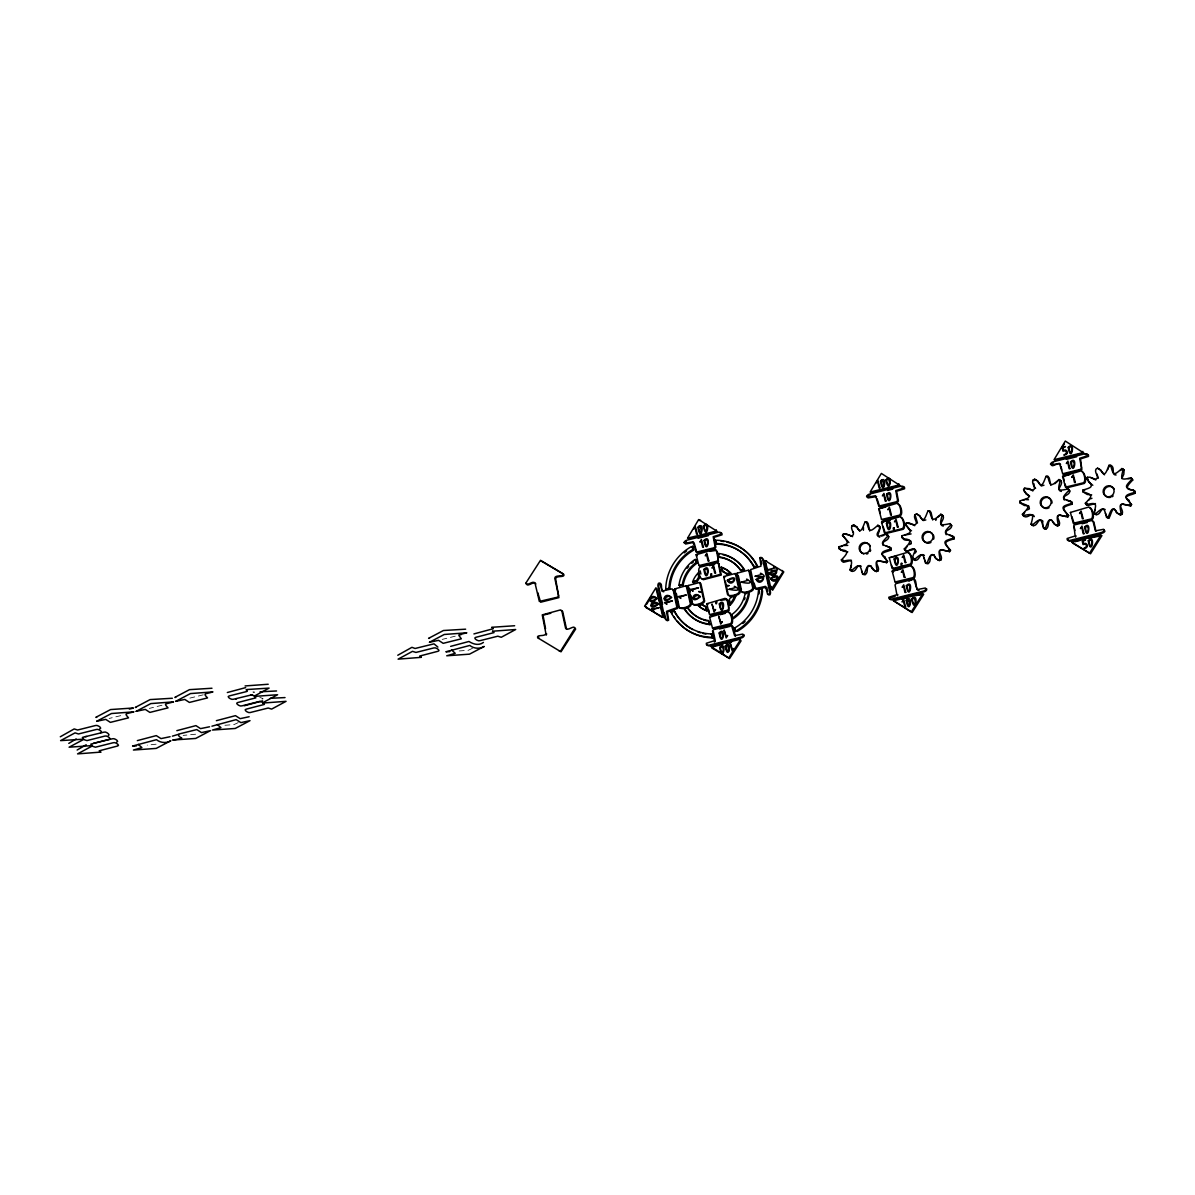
<?xml version="1.0" encoding="UTF-8"?>
<svg xmlns="http://www.w3.org/2000/svg" width="1195" height="1195" viewBox="0 0 1195 1195"><rect width="100%" height="100%" fill="white"/><g stroke="black" fill="none" stroke-linecap="round" stroke-linejoin="round"><path stroke-width="0.75" stroke-dasharray="5 3.75" d="M253.564 692.562L254.64 692.189M262.078 699.09L263.124 698.806M238.223 722.602L234.056 724.588L224.481 725.305M472.503 648.287L468.32 650.274L458.76 650.991M156.097 744.201L147.239 745.127M195.607 734.223L183.164 735.403M254.042 691.83L252.892 692.024M262.616 698.403L259.823 697.447M120.71 715.656L109.133 718.449M161.967 705.244L149.33 708.411M203.225 694.833L188.272 698.507M455.265 636.173L442.18 639.4"/><path stroke-width="1.5" d="M924.228 557.692L924.288 558.887M665.749 588.747L665.809 586.954A49.114 47.427 -52 0 1 690.919 546.862L693.309 546.698L693.309 550.342A45.813 44.23 -52 0 0 669.887 587.746L666.586 589.404L665.749 588.747L669.857 588.582M669.006 587.925L669.036 587.074A45.813 44.23 -52 0 1 692.458 549.685L694.011 549.969M758.526 589.508L758.496 590.36A45.813 44.23 -52 0 1 735.074 627.748L735.074 631.393L737.464 631.229A49.114 47.427 -52 0 0 762.574 591.137L761.798 588.687L758.526 589.508L759.348 591.017A45.813 44.23 -52 0 1 759.064 593.855M761.798 588.687L761.723 590.479A49.114 47.427 -52 0 1 736.613 630.572L735.074 631.393M840.638 549.805L838.845 548.43L838.92 546.787C849.062 543.83 849.615 543.471 842.52 535.36L843.401 533.956L846.239 533.911L852.603 536.63M839.697 549.088L838.92 546.787M879.161 560.604C872.947 561.844 880.566 567.117 877.981 570.956L875.696 571.09L877.13 570.299C874.83 558.274 876.264 560.38 886.705 562.681L887.586 561.277C880.192 553.016 879.191 552.239 890.335 549.192L890.409 547.549C879.998 544.218 880.536 543.65 887.93 536.032L887.183 534.613L884.36 534.479L878.639 536.361M884.897 556.885C877.175 552.598 888.019 551.866 891.186 549.849L890.409 547.549M901.852 535.778L902.628 538.079L901.852 535.778C911.994 532.821 912.562 532.447 905.451 524.351L906.333 522.947L909.171 522.902L914.728 525.68M950.518 550.268L949.681 549.61C942.571 541.514 943.139 541.141 953.266 538.183L953.356 536.54L954.118 538.84C943.99 541.798 943.423 542.171 950.518 550.268L949.637 551.672C939.195 549.371 937.761 547.265 940.077 559.29L938.628 560.082L940.913 559.947C943.497 556.108 935.894 550.82 942.108 549.595M1034.317 516.613C1031.987 511.296 1027.984 518.959 1023.966 516.345L1022.382 514.253C1029.776 506.635 1030.299 506.068 1019.888 502.736L1019.977 501.093C1023.129 499.092 1033.989 498.36 1026.251 494.058M1020.739 503.394L1019.977 501.093M1055.678 524.874L1058.187 524.605C1055.887 512.58 1057.306 514.687 1067.762 516.987L1068.644 515.583L1067.792 514.926C1060.682 506.829 1061.25 506.456 1071.392 503.498L1071.467 501.87C1060.936 498.569 1061.683 497.882 1068.972 490.353L1068.24 488.919C1057.575 491.235 1057.47 490.816 1060.323 480.39L1058.964 479.553C1050.898 486.619 1050.39 486.933 1047.746 476.312L1046.133 476.297C1044.012 480.495 1042.07 490.055 1038.067 481.436M1068.644 515.583C1061.533 507.487 1062.101 507.128 1072.229 504.156L1071.467 501.87M1095.442 503.573L1088.092 505.455L1085.314 503.244C1092.708 495.626 1093.246 495.059 1082.834 491.728L1082.909 490.084C1093.052 487.127 1093.604 486.768 1086.509 478.657L1087.39 477.253L1090.228 477.208L1095.77 479.987M1118.625 513.865L1121.119 513.596C1118.819 501.571 1120.253 503.678 1130.694 505.978L1131.575 504.574C1124.181 496.313 1123.18 495.537 1134.324 492.489L1134.399 490.846C1123.868 487.56 1124.614 486.873 1131.919 479.329L1131.172 477.91C1120.507 480.226 1120.402 479.807 1123.255 469.381L1121.896 468.545C1113.83 475.61 1113.322 475.924 1110.678 465.303L1109.065 465.273C1106.943 469.486 1105.002 479.046 1101.013 470.427M1128.887 500.182C1121.164 495.895 1132.009 495.163 1135.175 493.147L1134.399 490.846M574.914 627.987L575.646 629.048L560.993 651.828L537.66 637.771C536.137 633.992 545.876 637.204 545.831 633.201L542.246 614.872L560.395 609.928L561.784 610.66L565.593 628.212C567.296 631.841 574.481 624.328 574.795 628.391L560.903 650.618L559.23 651.036M740.422 639.863L728.741 657.937L711.01 646.614L739.974 639.295L741.034 640.938L729.577 658.594L711.802 647.944L712.31 646.943L722.796 644.299M743.499 634.889L742.782 634.067L734.596 635.635L731.474 625.284L713.46 629.66L712.504 630.99L714.341 640.744L706.35 643.268L706.424 644.628A4.227 4.078 -52 0 0 709.546 645.091L740.676 637.234A4.227 4.078 -52 0 0 743.29 635.337L744.141 634.918L744.126 635.994A4.227 4.078 -52 0 1 741.527 637.906L710.383 645.763A4.227 4.078 -52 0 1 707.276 645.3L706.828 644.329M926.05 588.821L925.348 588L917.148 589.568L913.876 579.172L896.011 583.578L895.055 584.908L896.892 594.677L888.781 597.261L888.975 598.561A4.227 4.078 -52 0 0 892.097 599.024L923.242 591.166A4.227 4.078 -52 0 0 925.841 589.255L926.693 588.836L926.693 589.912A4.227 4.078 -52 0 1 924.079 591.824L892.949 599.681A4.227 4.078 -52 0 1 889.827 599.218L889.752 597.858L895.145 596.484M1104.299 529.982L1104.075 530.565A4.227 4.078 -52 0 1 1101.476 532.462L1070.332 540.334A4.227 4.078 -52 0 1 1067.21 539.856L1067.15 538.497L1075.141 535.972L1073.812 525.098L1091.632 520.497L1093.037 521.229L1095.382 530.864L1103.582 529.295L1104.927 531.222A4.227 4.078 -52 0 1 1102.328 533.134L1071.183 540.991A4.227 4.078 -52 0 1 1068.061 540.528L1067.762 539.318M859.788 531.192L855.993 526.278L853.559 524.889L852.125 525.68C849.54 529.534 857.159 534.807 850.945 536.032M922.884 520.422L918.94 515.269L916.505 513.88L915.056 514.672C912.472 518.525 920.09 523.798 913.876 525.023M1040.994 485.738L1037.051 480.584L1034.616 479.195L1033.167 479.987C1030.583 483.841 1038.201 489.113 1031.987 490.338M1054.304 524.007L1057.59 526.069L1059.039 525.262C1061.623 521.423 1054.005 516.15 1060.219 514.926M1117.25 512.999L1120.522 515.06L1121.971 514.253C1124.555 510.414 1116.937 505.127 1123.151 503.902M678.954 585.416L679.163 583.862A35.88 34.64 -52 0 1 694.459 559.813L696.162 559.917L696.894 563.278L695.445 564.354A32.579 31.458 -52 0 0 683.196 584.967L678.954 585.416L683.167 585.221M679.791 586.073L680.015 584.519M682.315 584.564L682.36 584.31A32.579 31.458 -52 0 1 694.594 563.696L696.043 562.621L695.311 559.245M745.217 592.869L745.187 593.123A32.579 31.458 -52 0 1 732.938 613.737L731.489 614.813L732.221 618.173L733.939 618.278A35.88 34.64 -52 0 0 749.22 594.229L748.593 592.018L745.217 592.869L746.038 593.781M748.593 592.018L748.369 593.571A35.88 34.64 -52 0 1 733.088 617.621L732.221 618.173M848.898 542.56L842.52 535.36M850.885 567.7L851.438 565.34M1094.874 510.997L1095.113 509.653M863.417 527.309L863.417 530.266M1042.697 521.259L1042.638 525.232M870.752 491.742L871.499 492.803L899.925 485.409L881.357 473.429L870.124 492.056L898.625 485.08L898.864 483.766M894.413 601.19L912.143 612.527L923.69 594.333L915.848 595.573M1054.617 459.507L1055.439 460.433L1083.865 453.054L1065.298 441.06L1054.05 459.702L1082.565 452.711L1082.804 451.411M692.607 581.965L692.682 581.726A22.914 22.122 -52 0 1 697.94 573.227L699.12 573.585L699.478 578.007A19.613 18.941 -52 0 0 697.536 581.143L693.458 582.622L692.607 581.965L696.685 580.471A19.613 18.941 -52 0 1 698.627 577.334L698.268 572.913M693.458 582.622L693.533 582.398A22.914 22.122 -52 0 1 694.056 581.054M734.925 595.468L734.85 595.707A22.914 22.122 -52 0 1 729.592 604.192L730.444 604.864A22.914 22.122 -52 0 0 735.702 596.365L734.925 595.468L730.847 596.962A19.613 18.941 -52 0 1 728.905 600.099L729.264 604.521M133.362 707.993L110.597 709.561L95.809 717.344L96.661 717.344M245.08 685.945L268.203 684.257M249.157 716.731L240.135 718.658L235.46 715.656L216.37 720.675M483.437 642.417C478.553 646.077 472.966 643.986 468.963 641.476L450.649 646.361M882.507 522.484L882.418 523.261M935.775 520.378L936.492 518.72M1107.72 469.605L1108.303 468.35M731.698 597.619L731.086 596.439M176.845 730.653L195.935 725.619L200.521 728.621L209.543 726.784M235.818 699.135L236.744 698.627M473.922 633.918L492.908 628.809M911.083 533.926L905.183 534.972M526.681 583.757C526.861 587.85 534.225 580.292 535.883 583.937M688.201 537.81L688.947 538.87L717.373 531.491L698.657 519.556L687.558 538.138L716.074 531.148L716.313 529.848M851.467 560.276L844.103 562.158L841.325 559.947C845.657 555.391 851.049 550.193 841.175 549.969M842.923 562.038L842.744 559.514M887.183 534.613L888.781 536.704C888.781 541.44 880.566 540.767 883.15 545.458M914.399 549.267L907.05 551.149L904.271 548.938C908.603 544.382 913.981 539.184 904.122 538.96M943.243 526.114C937.164 524.515 945.29 519.735 943.049 515.747L942.213 515.075C939.345 525.501 939.464 525.905 950.115 523.604L950.861 525.023C942.272 533.433 944.289 532.925 954.207 537.212M950.115 523.604L951.713 525.695C951.668 530.505 943.184 529.818 946.186 534.718M1068.24 488.919L1069.824 491.011C1069.779 495.82 1061.294 495.133 1064.297 500.033M1086.912 505.336L1086.718 502.811M1131.172 477.91L1132.755 480.002C1128.424 484.558 1123.046 489.741 1132.905 489.965M543.083 615.544L545.547 628.645M645.599 605.91L645.972 607.583L663.539 617.546L656.742 588.493M675.758 589.135L675.593 590.061M724.753 576.767L724.588 577.693M715.193 641.401L714.356 642.103M646.57 604.356L649.497 599.696M685.093 542.769L685.601 544.024L693.668 542.366M879.639 561.082L885.853 562.023L886.735 560.619L884.748 556.989M942.571 550.073L947.605 551.104L949.681 549.61M1029.642 496.119L1024.787 492.22L1023.577 489.666L1024.444 488.262L1029.612 488.695L1032.839 490.996M1062.46 446.945L1064.401 443.838M1092.813 485.289L1088.57 481.869L1087.39 477.253M1060.682 515.389L1065.716 516.419L1067.792 514.926M1123.614 504.38L1129.843 505.321L1130.724 503.917L1128.737 500.287M905.676 548.505L907.453 546.025M1024.698 512.416L1023.234 514.911L1022.382 514.253M893.277 571.225L893.024 572.285M869.751 531.028L868.182 523.664L866.689 522.006L865.075 521.976C862.954 526.188 861.012 535.748 857.024 527.129M842.072 561.366C852.737 559.066 852.842 559.469 849.989 569.895L851.348 570.732C859.414 563.667 859.922 563.353 862.566 573.973L864.179 574.003C867.406 566.788 867.675 561.023 874.113 570.359M862.566 573.973L865.031 574.661C869.303 572.584 865.075 565.519 870.438 565.773M932.697 520.019L931.114 512.655L929.635 510.997L928.007 510.967C925.886 515.179 923.959 524.739 919.956 516.106M915.191 550.387L912.965 556.019L912.92 558.887L914.28 559.723C922.346 552.658 922.854 552.344 925.498 562.964L927.126 562.994C929.307 557.542 931.488 549.715 936.014 558.513M925.498 562.964L927.962 563.652C932.264 561.501 927.932 553.748 933.937 554.868M1042.682 520.96C1038.052 516.972 1038.022 525.934 1033.242 525.695L1032.405 525.038C1040.472 517.973 1040.965 517.659 1043.608 528.28L1045.237 528.309C1048.463 521.095 1048.732 515.329 1055.155 524.665M1043.608 528.28L1046.073 528.967C1050.211 526.89 1046.267 518.466 1052.212 520.422M1109.169 466.916L1109.916 465.945L1109.065 465.273M1105.181 509.563C1100.685 506.68 1100.894 514.985 1096.188 514.687L1095.337 514.029C1103.403 506.964 1103.896 506.65 1106.555 517.271L1108.168 517.301C1110.349 511.863 1112.545 504.021 1117.071 512.819M1106.555 517.271L1109.02 517.958C1111.201 514.926 1112.59 504.006 1116.354 512.072M659.506 583.698C663.27 582.025 659.745 591.943 663.748 591.794M1098.399 478.209L1096.846 473.847M730.115 605.178L729.757 600.756M1054.871 483.661L1057.246 481.54M914.907 553.225L916.087 551.866M697.327 554.719L696.954 555.884M897.46 595.722L897.833 594.557M217.251 724.499L220.955 727.635L212.456 730.04L235.221 728.472L250.024 720.645L240.897 722.616L236.162 719.629L211.918 726.187M1088.496 500.332L1089.272 499.6M170.093 736.717L161.011 738.6L156.276 735.612L137.335 740.616M765.771 561.097L766.667 560.963M546.19 635.142L546.683 633.858M699.09 520.467L700.569 520.303M708.052 603.639L707.559 604.924M1075.575 537.138L1076.068 535.853M138.276 744.395L141.921 747.592L133.422 750.042L156.186 748.414L170.885 740.706C166.508 743.544 160.279 742.857 156.5 739.69L132.57 746.038L136.469 745.874M451.665 650.08L455.235 653.321L446.736 655.786L469.501 654.158L484.184 646.45C479.867 649.243 473.564 648.616 469.814 645.434L445.869 651.783L449.783 651.619M938.03 517.032L939.136 516.225M911.143 543.8L909.216 544.591M1084.761 490.069L1082.909 490.084M1063.938 476.178L1069.585 474.654M538.736 637.114L538.497 638.429M276.538 690.964L260.032 691.815M285.022 697.581L270.309 698.298M514.642 625.747L491.668 627.3L493.177 628.54M1120.178 470.531L1122.747 469.202L1124.107 470.053L1123.808 474.251L1121.836 478.553M856.845 526.935L852.125 525.68M1104.509 474.833L1099.983 469.575L1097.548 468.186L1096.114 468.978C1093.53 472.832 1101.133 478.105 1094.934 479.329M691.771 547.519L693.309 546.698M840.787 546.772L842.251 545.981M76.166 738.973L68.787 743.395M86.189 744.769L77.137 750.027M881.731 536.032L883.867 535.3M437.878 647.078L434.009 643.836L415.098 648.482L411.931 647.332L397.771 655.248M880.147 508.458L885.659 507.024M890.738 557.482L896.265 556.048M653.202 603.639C645.016 609.883 667.019 601.832 653.202 603.639L654.143 603.341M877.847 535.255L880.162 527.951L877.907 525.247C869.841 532.313 869.348 532.626 866.689 522.006M877.653 526.412L878.758 525.905L877.907 525.247M774.33 573.794C782.531 567.55 760.528 575.602 774.33 573.794L773.389 574.078M943.049 515.747L940.838 514.238C932.787 521.304 932.279 521.617 929.635 510.997M940.584 515.389L941.69 514.896L940.838 514.238M849.989 569.895L852.199 571.389C856.92 571.688 856.695 563.383 861.192 566.266M1058.695 480.719L1061.175 481.062C1063.401 485.05 1055.275 489.83 1061.354 491.429M912.92 558.887L915.131 560.38C919.926 560.634 919.702 552.06 924.407 555.391M1023.308 500.287L1024.563 499.794M1027.327 509.921L1029.388 508.846L1028.865 506.157M1090.273 498.898L1091.946 498.285M211.978 688.245L189.482 689.649L174.843 697.402L175.695 697.402M541.186 561.023L563.831 574.377C565.31 578.141 555.6 574.944 555.645 578.948L558.916 597.619L540.618 602.235L537.765 592.63M108.372 735.403C110.806 735.224 105.937 731.071 103.98 732.147L83.202 737.181C80.424 737.405 85.711 739.257 82.694 739.227L60.601 740.616L75.046 732.879L78.497 733.969L96.347 729.473C98.199 728.502 103.696 732.236 100.589 732.789M460.628 634.814L461.419 634.366M172.334 698.253L150.122 699.583L135.319 707.41L136.17 707.38M465.632 629.182L443.42 630.512L428.602 638.339L429.468 638.309M99.738 728.831C102.875 728.293 97.273 724.543 95.495 725.529L77.63 730.011L74.18 728.935L60.303 736.777M116.692 742.065C119.829 741.542 114.242 737.823 112.45 738.764L93.628 743.245M843.521 545.488L847.763 545.383M698.089 538.243L708.471 535.614M887.556 490.413L892.755 489.113M1066.298 459.358L1076.68 456.744M710.054 551.328L716.432 550.357L718.509 561.456L700.449 566.266L699.015 565.384M129.314 709.113L132.824 708.217M709.486 565.653L714.7 564.339M883.344 521.782L890.305 520.019M1041.562 485.842L1043.952 485.245M245.662 687.618L227.334 692.517M543.844 614.977L550.805 613.229M923.451 520.527L925.841 519.93M726.127 573.51L730.817 573.197L726.978 574.168L725.574 573.047A19.613 18.941 -52 0 0 722.527 571.195L721.421 567.192A22.914 22.122 -52 0 1 729.667 572.226L729.966 572.539M740.258 569.94L744.47 569.746L741.109 570.598L739.242 568.521A32.579 31.458 -52 0 0 719.211 556.87L718.24 553.464L719.763 553.629A35.88 34.64 -52 0 1 743.096 568.237L743.634 569.089M753.567 566.579L757.69 566.415L754.418 567.237L753.223 565.877A45.813 44.23 -52 0 0 716.925 543.516L716.089 543.516L715.372 540.26L717.149 540.26A49.114 47.427 -52 0 1 756.062 564.234L756.838 565.758M252.399 694.683L233.369 699.269C231.561 700.195 226.019 696.506 229.126 695.968L246.514 691.576C249.143 691.352 244.228 689.515 247.021 689.53L269.114 688.096L254.804 695.834L250.756 694.892M262.616 700.853L244.303 705.752M177.891 734.507L172.394 736.15M673.965 610.854L674.324 611.541A45.813 44.23 -52 0 0 710.622 633.903L712.31 634.575L713.012 637.846L710.398 637.174A49.114 47.427 -52 0 1 671.47 613.199L670.709 611.676L673.965 610.854L675.16 612.213A45.813 44.23 -52 0 0 692.727 629.571M687.274 607.493L688.29 608.912A32.579 31.458 -52 0 0 708.321 620.563L710.159 624.626L707.769 623.805A35.88 34.64 -52 0 1 684.436 609.196L683.913 608.345L687.274 607.493L689.142 609.584A32.579 31.458 -52 0 0 701.525 619.13M697.566 604.894L701.405 603.923L702.809 605.043A19.613 18.941 -52 0 0 705.857 606.896L706.962 610.899A22.914 22.122 -52 0 1 698.716 605.865L697.865 605.208A22.914 22.122 -52 0 0 706.125 610.227L707.201 610.959M670.709 611.676L674.816 611.511M683.913 608.345L688.126 608.15M698.418 605.551L702.257 604.595M733.222 596.768L735.776 596.126M720.66 600.368L727.023 599.382L729.114 610.481L711.055 615.291L709.606 614.409M720.092 614.678L725.305 613.364M893.95 570.807L900.91 569.044M1082.043 523.798L1087.271 522.484M719.524 629.003L729.951 626.374M909.022 581.173C919.493 573.54 913.488 589.434 919.03 590.449M1074.858 541.723L1080.101 540.409M1088.839 538.198L1101.924 535.629L1090.527 553.778L1072.557 543.038M726.306 643.418L731.549 642.088M901.866 599.098L907.11 597.784M86.593 736.523L85.189 736.658M900.731 517.39C903.898 517.36 906.034 527.787 903.3 529.251L885.435 533.657L883.105 526.427M748.443 570.418L749.877 571.3L753.642 588.702C753.343 592.048 743.29 594.453 741.781 591.689M1089.571 507.726C1092.738 507.696 1094.889 518.092 1092.14 519.586L1074.275 523.993L1071.945 516.748M735 573.809L736.449 574.69L740.213 592.093C740.078 595.259 729.757 597.844 728.352 595.08L725.35 581.173M672.561 589.568L674.01 590.449L677.774 608.33L667.363 611.989L668.632 620.205L667.363 620.758A4.227 4.078 -52 0 1 665.555 618.188L664.435 612.99M561.232 610.6L562.681 611.481L566.549 629.167M908.424 552.971C911.606 552.941 913.697 563.428 910.993 564.832L893.292 569.253L891.485 565.175M1092.484 521.154L1093.873 521.901L1095.934 531.163M911.337 566.415C914.698 566.624 916.46 576.244 914.055 578.231L896.519 582.667L895.07 581.771M728.786 612.482C731.967 612.452 734.029 622.983 731.34 624.343L713.953 628.734L712.564 628.002M1028.223 505.664L1024.294 505.47L1019.888 502.736M1025.594 499.525L1028.507 499.719M1127.841 478.597L1132.024 478.568M897.983 503.917C901.045 504.544 903.256 514.044 900.388 515.807L883 520.198L881.566 519.302M718.344 563.428L720.451 574.347L702.511 579.052C699.493 579.127 697.118 568.641 699.941 567.192L717.329 562.8L718.733 563.532M699.598 582.757L700.882 583.668L704.647 601.07C704.363 604.312 694.385 606.866 692.786 604.058M686.154 586.147L687.439 587.059L691.203 604.461C691.009 607.762 681.255 609.913 679.402 607.598M716.089 543.516L717.762 544.188A45.813 44.23 -52 0 1 754.075 566.549L754.418 567.237M711.473 634.575L712.31 634.575M713.012 637.846L711.234 637.831A49.114 47.427 -52 0 1 677.341 621.266M1050.808 485.349L1049.24 477.97L1046.133 476.297M930.472 511.654L928.007 510.967M867.54 522.663L865.075 521.976M1066.582 500.003L1069.973 500.989M1082.072 471.547C1084.851 472.578 1087.166 481.675 1084.328 483.437L1066.627 487.874L1064.82 483.781M731.997 625.896L733.088 626.673L735.433 636.293M1067.897 489.457L1069.077 489.577M1086.061 504.663C1096.726 502.363 1096.831 502.766 1093.978 513.193L1094.814 513.85L1094.769 512.64M1023.129 515.672C1033.78 513.372 1033.899 513.775 1031.031 524.202L1031.882 524.859L1031.838 523.664M886.839 535.151L888.034 535.27M905.003 550.357C909.38 552.852 913.324 544.965 916.042 551.044M710.159 624.626L708.62 624.462A35.88 34.64 -52 0 1 685.288 609.853L684.765 609.002M1091.065 477.866L1094.456 478.851M848.405 534.777L843.401 533.956M885.988 545.727L891.261 548.221M1116.07 475.012C1110.573 474.953 1115.786 467.2 1110.678 465.303M721.183 567.132L722.273 567.864A22.914 22.122 -52 0 1 730.518 572.883L730.817 573.197M949.652 534.837L953.251 536.495M718.807 563.472L721.302 575.019L703.362 579.709L701.913 578.828M911.531 530.789L908.992 529.415L905.451 524.351M849.406 535.061L850.467 535.554M722.019 570.971L723.378 571.852A19.613 18.941 -52 0 1 726.426 573.719L726.978 574.168M706.364 607.12L705.02 606.238A19.613 18.941 -52 0 1 701.973 604.386L701.405 603.923M937.567 559.559L939.479 560.739M874.635 570.568L876.547 571.763M1031.524 489.875L1024.444 488.262M913.413 524.545L906.333 522.947M902.718 538.123C904.66 542.53 911.8 537.705 911.262 543.232M1093.978 513.193L1096.188 514.687M1031.031 524.202L1033.242 525.695M1100.834 470.233L1097.548 468.186M1037.902 481.241L1034.616 479.195M919.777 515.926L916.505 513.88M936.193 558.692L938.419 560.216M873.261 569.701L875.487 571.225M782.426 570.508L782.785 572.181L771.104 589.523L764.845 560.545L783.8 571.912L772.627 590.211L770.894 586.252M1133.457 490.144L1135.25 491.518M1082.834 491.728L1087.226 494.461L1091.692 494.864M1070.526 501.153L1072.318 502.527M901.777 537.421L903.569 538.781M838.845 548.43L843.252 551.164L847.808 551.851M879.729 537.197C873.052 534.479 881.492 530.64 879.266 526.084L880.118 526.756M1123.255 469.381L1124.107 470.053M1121.896 468.545L1122.747 469.202M1131.919 479.329L1132.755 480.002M1134.324 492.489L1135.175 493.147M1130.724 503.917L1131.575 504.574M1129.843 505.321L1130.694 505.978M1086.509 478.657L1087.36 479.329M1121.119 513.596L1121.971 514.253M1119.685 514.388L1120.522 515.06M1108.168 517.301L1109.02 517.958M1058.964 479.553L1059.801 480.226M1060.323 480.39L1061.175 481.062M1068.972 490.353L1069.824 491.011M1085.314 503.244L1086.165 503.902M1047.746 476.312L1048.598 476.969M1071.392 503.498L1072.229 504.156M1033.167 479.987L1034.019 480.659M1066.911 516.33L1067.762 516.987M1023.577 489.666L1026.4 493.968M1058.187 524.605L1059.039 525.262M1056.738 525.397L1057.59 526.069M1045.237 528.309L1046.073 528.967M950.861 525.023L951.713 525.695M953.266 538.183L954.118 538.84M915.056 514.672L917.476 523.081M948.8 551.014L949.637 551.672M940.077 559.29L940.913 559.947M927.126 562.994L927.962 563.652M887.93 536.032L888.781 536.704M904.271 548.938L905.855 551.029M914.28 559.723L915.131 560.38M890.335 549.192L891.186 549.849M853.559 524.889L854.41 525.546M886.735 560.619L887.586 561.277M885.853 562.023L886.705 562.681M877.13 570.299L877.981 570.956M864.179 574.003L865.031 574.661M841.325 559.947L842.176 560.604M851.348 570.732L852.199 571.389M715.372 540.26L716.925 544.188M718.24 553.464L719.076 554.121M718.957 556.84L720.062 557.527A32.579 31.458 -52 0 1 738.839 567.64M696.043 562.621L696.894 563.278M699.105 576.752L699.941 577.424M728.442 600.682L729.294 601.339M696.446 580.994L697.297 581.651M731.489 614.813L733.073 618.846M734.372 628.122L735.224 628.794M1116.22 512.162L1118.087 513.656M935.177 557.856L937.044 559.35M766.637 587.298L756.032 589.18L754.09 583.085M1054.139 523.828L1052.765 522.095M873.082 569.522L871.932 568.178M876.562 496.612L868.018 497.942L867.66 496.687A4.227 4.078 -52 0 1 868.168 496.03M1034.556 486.992L1035.587 488.396M740.093 569.178L741.109 570.598M871.006 565.877L871.723 567.789M1107.392 517.928L1105.345 513.193M1044.46 528.952L1043.086 526.487M926.349 563.622L924.527 559.902M862.775 573.645L863.417 574.631M744.47 569.746L743.947 568.895A35.88 34.64 -52 0 0 722.781 554.659M1060.577 464.377C1058.501 461.479 1051.167 468.559 1051.585 464.332A4.227 4.078 -52 0 1 1052.287 463.466M934.878 557.169L934.102 555.107M757.69 566.415L756.913 564.891A49.114 47.427 -52 0 0 726.918 542.112M671.545 612.333L672.322 613.857M853.499 532.686L853.066 531.581M701.032 528.115C695.102 520.034 702.346 541.977 701.032 528.115L701.286 529.041M726.515 649.318C732.43 657.399 725.186 635.456 726.515 649.318L726.261 648.377M861.58 570.926L862.028 572.181M1034.362 486.589L1033.794 483.512M768.445 594.871L769.849 594.886A4.227 4.078 -52 0 0 770.402 591.719L763.665 560.574A4.227 4.078 -52 0 0 761.872 558.005L760.617 558.692M1062.594 473.504L1064.028 474.385L1081.848 469.799L1080.534 458.91L1088.525 456.385L1088.451 455.026A4.227 4.078 -52 0 0 1085.329 454.563M883.568 481.988C884.584 496.956 877.713 471.577 883.837 482.974M909.32 601.13C910.351 616.082 903.465 590.718 909.604 602.116M1061.07 466.438L1061.832 469.979M1063.445 477.447L1064.133 480.614M1074.171 527.04L1074.932 530.565M877.13 498.808L879.625 506.77L897.639 502.318L898.446 501.034L896.594 491.279L904.585 488.755L904.525 487.381A4.227 4.078 -52 0 0 901.403 486.918M879.52 509.817L880.192 512.984M765.965 563.502L768.997 577.499M760.991 560.44L761.753 563.95M766.921 587.85L767.683 591.361M738.405 576.035L741.408 589.957M722.034 567.789L722.87 571.628M694.19 543.113L696.924 552.822L715.088 548.385L715.88 547.101L714.042 537.347L722.034 534.822L721.959 533.463A4.227 4.078 -52 0 0 719.928 532.865M700.21 570.911L700.897 574.078M708.59 609.659L709.262 612.826M715.282 640.625L713.34 631.483M692.458 546.04L693.16 549.297M705.513 606.462L706.35 610.301M708.575 620.593L709.307 623.969M711.458 633.918L712.16 637.174M689.395 588.403L690.157 591.884M690.904 595.364L692.413 602.325M676.34 593.527L679.357 607.448M662.568 604.341L658.833 587.029A4.227 4.078 -52 0 1 659.028 584.609M913.727 558.334L913.772 559.544M850.78 569.343L850.84 570.553M1052.705 463.122A4.227 4.078 -52 0 1 1053.422 462.689M1110.618 497.329A5.616 5.422 -52 0 1 1104.21 493.774A5.616 5.422 -52 0 1 1107.392 486.888A5.616 5.422 -52 0 1 1114.352 489.248M1113.157 495.925A5.616 5.422 -52 0 1 1111.977 496.791M1051.421 500.257A5.616 5.422 -52 0 1 1052.018 503.035M1049.046 507.8A5.616 5.422 -52 0 1 1041.876 506.068A5.616 5.422 -52 0 1 1043.205 498.659A5.616 5.422 -52 0 1 1050.599 499.092M933.31 534.942A5.616 5.422 -52 0 1 933.653 539.154M930.92 542.485A5.616 5.422 -52 0 1 923.765 540.752A5.616 5.422 -52 0 1 925.094 533.343A5.616 5.422 -52 0 1 932.488 533.777M863.791 553.987A5.616 5.422 -52 0 1 861.281 545.219A5.616 5.422 -52 0 1 870.363 545.951M870.707 550.163A5.616 5.422 -52 0 1 870.094 551.492M867.988 553.494A5.616 5.422 -52 0 1 866.644 554.032M869.004 495.327A4.227 4.078 -52 0 1 870.259 494.79M687.185 568.222A35.88 34.64 -52 0 1 688.619 566.475M691.771 563.263A35.88 34.64 -52 0 1 693.503 561.814M745.097 597.739A32.579 31.458 -52 0 1 744.455 599.681M707.216 620.892A32.579 31.458 -52 0 1 703.377 619.846M745.068 621.505A45.813 44.23 -52 0 1 742.946 623.446M705.886 634.007A45.813 44.23 -52 0 1 703.138 633.469M700.449 632.738A45.813 44.23 -52 0 1 697.805 631.856M675.519 618.905A49.114 47.427 -52 0 1 673.831 616.441M684.257 552.852A49.114 47.427 -52 0 1 686.647 550.925M721.003 541.126A49.114 47.427 -52 0 1 723.976 541.529M685.796 541.903A4.227 4.078 -52 0 1 686.453 541.395M697.94 527.309C700.733 544.965 705.827 519.168 697.94 527.309M703.482 525.905C706.275 543.576 711.354 517.779 703.482 525.905M704.049 540.394C706.842 558.05 711.921 532.253 704.049 540.394M703.9 569.447C706.693 587.103 711.787 561.306 703.9 569.447M719.33 603.908C722.138 621.579 727.187 595.752 719.33 603.908M719.181 632.962C721.989 650.633 727.038 624.806 719.181 632.962M719.748 647.451C722.557 665.107 727.606 639.28 719.748 647.451M725.275 646.047C728.099 663.718 733.147 637.891 725.275 646.047M880.506 481.226C883.299 498.898 888.378 473.101 880.506 481.226M886.033 479.837C888.826 497.508 893.92 471.696 886.033 479.837M886.6 494.312C889.394 511.983 894.472 486.186 886.6 494.312M886.451 523.365C889.244 541.036 894.338 515.239 886.451 523.365M894.144 558.961C896.937 576.617 902.031 550.82 894.144 558.961M906.258 600.368C909.051 618.039 914.13 592.227 906.258 600.368M906.363 585.714C909.156 603.385 914.235 577.588 906.363 585.714M911.8 598.979C914.593 616.635 919.672 590.838 911.8 598.979M1068.24 447.348C1071.034 465.019 1076.112 439.222 1068.24 447.348M1070.526 461.957C1073.319 479.613 1078.413 453.816 1070.526 461.957M1084.597 527.025C1087.39 544.696 1092.484 518.884 1084.597 527.025M1088.286 540.708C1091.08 558.379 1096.159 532.567 1088.286 540.708M711.563 573.839C711.966 579.276 709.397 572.958 711.563 573.839M716.014 601.802C715.357 607.269 718.15 600.263 716.014 601.802M894.129 527.757C894.517 533.194 891.948 526.875 894.129 527.757M901.822 563.353C902.21 568.79 899.641 562.457 901.822 563.353M650.065 599.457C652.47 603.311 660.491 595.618 652.485 597.963A6.095 5.885 -52 0 0 650.618 598.814L650.065 599.457M664.45 598.396C671.097 602.653 673.263 591.988 664.45 598.396M693.264 597.56C699.911 601.802 702.077 591.137 693.264 597.56M727.979 580.815C734.611 585.072 736.807 574.407 727.979 580.815M756.808 579.978C763.441 584.236 765.622 573.555 756.808 579.978M771.193 578.903L772.075 579.844L775.062 579.47A6.095 5.885 -52 0 0 776.929 578.619C778.722 575.781 771.91 577.095 771.193 578.903M1067.314 452.666L1066.448 454.414L1063.819 455.116L1066.313 453.398L1066.298 451.68L1065.328 450.769L1062.967 451.172L1062.161 447.408L1065.507 446.557L1062.997 447.931L1063.505 450.291L1065.477 449.947L1066.971 451.098A6.767 6.543 -52 0 1 1067.314 452.666M1087.36 546.025L1086.479 547.758L1083.865 548.475L1086.345 546.742L1086.345 545.039L1085.374 544.113L1082.999 544.517L1082.192 540.767L1085.553 539.916L1083.043 541.275L1083.551 543.65L1085.523 543.307L1087.017 544.442A6.767 6.543 -52 0 1 1087.36 546.025M525.725 583.354C526.95 586.909 533.284 579.694 535.046 583.265L539.333 601.414L557.632 597.171L558.558 595.678L554.794 578.275C554.749 574.272 564.503 577.484 562.979 573.719L540.498 560.306L525.77 583.22M662.807 616.486L661.716 617.128L644.598 606.179L655.891 587.835L662.807 616.486M667.781 619.548L666.526 620.086A4.227 4.078 -52 0 1 664.719 617.531L657.982 586.372A4.227 4.078 -52 0 1 658.55 583.205L659.909 583.085L662.135 591.062L671.874 588.881L673.158 589.792L676.938 607.658L666.511 611.332L667.781 619.548M684.048 542.545L684.75 543.366L692.951 541.798L696.222 552.18L714.087 547.773L715.043 546.444L713.191 536.689L721.183 534.165L721.123 532.806A4.227 4.078 -52 0 0 718.001 532.328L686.856 540.2A4.227 4.078 -52 0 0 684.257 542.097L684.048 542.545M759.766 557.751L761.021 566.101L750.639 569.612L754.374 587.641L755.658 588.552L765.412 586.372L767.638 594.348L768.997 594.229A4.227 4.078 -52 0 0 769.565 591.062L762.828 559.902A4.227 4.078 -52 0 0 761.021 557.348L759.766 557.751M866.599 496.463L867.301 497.284L875.502 495.731L878.773 506.112L896.638 501.706L897.594 500.376L895.757 490.607L903.749 488.098L903.674 486.723A4.227 4.078 -52 0 0 900.552 486.26L869.407 494.118A4.227 4.078 -52 0 0 866.808 496.03L866.599 496.463M893.472 600.801L911.292 611.855L922.839 593.661L893.472 600.801M1050.524 464.108L1051.241 464.93L1059.442 463.361L1062.714 473.743L1080.579 469.336L1081.52 468.007L1079.682 458.253L1087.674 455.728L1087.599 454.354A4.227 4.078 -52 0 0 1084.492 453.891L1053.348 461.763A4.227 4.078 -52 0 0 1050.734 463.66L1050.524 464.108M1071.706 542.097L1089.526 553.165L1101.073 534.972L1071.751 541.962M704.333 525.725C702.914 530.057 708.605 533.508 706.693 527.174A6.095 5.885 -52 0 0 705.901 525.322L704.96 524.784L704.333 525.725M704.886 540.215C705.797 553.524 710.696 537.496 704.886 540.215M704.751 569.268C705.662 582.577 710.547 566.549 704.751 569.268M722.841 607.553C719.002 614.23 719.913 593.482 722.841 607.553M722.706 636.606C718.867 643.283 719.778 622.535 722.706 636.606M723.259 651.081L722.87 652.485L721.631 652.111A6.095 5.885 -52 0 1 720.854 650.244C718.882 644.568 724.23 646.6 723.259 651.081M886.884 479.658C885.48 483.99 891.156 487.426 889.244 481.107A6.095 5.885 -52 0 0 888.468 479.255L887.512 478.717L886.884 479.658M887.452 494.132C888.363 507.457 893.248 491.429 887.452 494.132M887.302 523.186C888.214 536.495 893.098 520.482 887.302 523.186M894.995 558.782C895.906 572.091 900.791 556.063 894.995 558.782M907.199 585.535C908.125 598.859 913.01 582.831 907.199 585.535M912.636 598.8C911.232 603.131 916.923 606.567 914.997 600.248A6.095 5.885 -52 0 0 914.22 598.396L913.264 597.858L912.636 598.8M1069.092 447.169C1070.003 460.478 1074.888 444.465 1069.092 447.169M1071.377 461.778C1072.288 475.087 1077.173 459.059 1071.377 461.778M1085.448 526.846C1086.36 540.155 1091.244 524.127 1085.448 526.846M1089.123 540.528C1090.034 553.838 1094.934 537.81 1089.123 540.528M674.742 588.911L678.506 606.791C679.91 609.599 690.247 606.955 690.366 603.804L686.199 585.744L674.742 588.911M688.171 585.52L691.935 603.4C693.638 606.298 703.093 603.624 703.825 600.562L699.747 582.458L688.171 585.52M696.102 554.749L698.97 565.593L716.985 561.217C719.838 559.648 717.612 549.506 714.431 549.356L696.102 554.749M706.708 603.774L709.576 614.618L727.591 610.242C730.399 608.778 728.158 598.381 725.021 598.381L706.708 603.774M709.606 617.217L712.489 628.062L730.504 623.685C733.446 621.938 730.832 612.318 728.084 611.795L709.606 617.217M723.737 576.543L727.501 594.423C728.905 597.231 739.257 594.587 739.361 591.435L735.313 573.481L723.737 576.543M737.166 573.152L740.945 591.032C742.334 593.84 752.701 591.196 752.79 588.045L748.742 570.09L737.166 573.152M878.654 508.682L881.537 519.526L899.551 515.15C902.374 513.686 899.984 503.17 896.982 503.289L878.654 508.682M881.566 522.125L884.434 532.97L902.449 528.593C905.347 526.875 903.032 516.852 899.895 516.733L881.566 522.125M889.259 557.707L892.127 568.551L910.142 564.174C913.055 562.442 910.724 552.523 907.588 552.314L889.259 557.707M892.172 571.15L895.04 581.995L913.055 577.618C915.833 576.334 913.622 565.728 910.485 565.758L892.172 571.15M1062.594 476.312L1065.462 487.157L1083.477 482.78C1086.345 481.241 1084.104 471.054 1080.907 470.92L1062.594 476.312M1070.406 512.446L1073.274 523.29L1091.289 518.914C1094.097 517.45 1091.871 507.038 1088.735 507.053L1070.406 512.446M698.657 591.615L701.106 591.913L698.761 591.51M728.92 585.669L726.44 585.52L728.92 585.669M651.35 609.166L653.71 610.959L652.739 609.54L659.222 607.672L651.35 609.166M664.525 602.564L666.9 604.371L665.929 602.937L672.397 600.891L664.525 602.564M678.476 596.619L680.851 598.426L679.88 597.007L686.348 594.961L678.581 596.514M690.695 589.449L693.07 591.256L692.099 589.837L698.567 587.776L690.695 589.449M729.01 589.329C748.264 593.198 729.667 583.026 735.448 587.596L729.01 589.329M741.229 582.159C760.11 586.297 742.155 575.646 747.667 580.426L741.229 582.159M755.165 576.214C774.584 580.128 755.718 569.866 761.603 574.481L755.165 576.214M768.355 569.612C787.43 573.57 769.132 563.189 774.793 567.894L768.355 569.612M697.327 533.986L696.521 534.001L695.191 527.846L693.742 528.862L695.296 526.397L697.327 533.986M703.422 547.071L702.615 547.086L701.286 540.917L699.897 542.112L701.39 539.483L703.422 547.071M708.844 560.933L708.037 560.963L706.693 554.794L705.259 555.824L706.813 553.345L708.844 560.933M715.536 573.032L714.73 573.047L713.4 566.878L712.011 568.073L713.505 565.429L715.536 573.032M712.056 604.267L714.027 611.989L715.581 609.525L714.147 610.555L712.056 604.267M718.748 616.351L720.734 624.089L722.288 621.609L720.839 622.64L718.748 616.351M724.17 630.228L726.157 637.951L727.695 635.486L726.261 636.502L724.17 630.228M730.264 643.313L732.251 651.036L733.805 648.571L732.356 649.587L730.264 643.313M879.878 487.904L879.072 487.933L877.742 481.764L876.293 482.795L877.847 480.315L879.878 487.904M885.973 500.989L885.166 501.019L883.837 494.849L882.388 495.88L883.941 493.401L885.973 500.989M891.395 514.866L890.648 515.045L889.259 508.726L887.81 509.742L889.364 507.278L891.395 514.866M898.087 526.95L897.281 526.98L895.951 520.811L894.502 521.842L896.056 519.362L898.087 526.95M905.78 562.531L904.973 562.561L903.644 556.392L902.21 557.423L903.749 554.943L905.78 562.531M904.899 577.334L904.092 577.349L902.763 571.195L901.314 572.226L902.867 569.746L904.899 577.334M905.735 592.391L904.929 592.421L903.599 586.252L902.15 587.283L903.704 584.803L905.735 592.391M905.631 607.045L904.839 607.075L903.495 600.906L902.061 601.936L903.599 599.457L905.631 607.045M1069.913 468.634L1069.107 468.649L1067.777 462.48L1066.328 463.511L1067.882 461.046L1069.913 468.634M1075.321 482.496L1074.514 482.526L1073.185 476.357L1071.736 477.388L1073.289 474.908L1075.321 482.496M1083.133 518.645L1082.326 518.66L1080.997 512.491L1079.548 513.521L1081.102 511.042L1083.133 518.645M1083.97 533.702L1083.178 533.717L1081.833 527.563L1080.399 528.578L1081.938 526.114L1083.97 533.702M657.175 598.546C645.912 608.434 648.885 590.688 657.175 598.546M658.37 604.072C647.107 613.976 650.08 596.215 658.37 604.072M671.56 597.485C660.297 607.374 663.27 589.628 671.56 597.485M700.375 596.634C689.112 606.522 692.084 588.777 700.375 596.634M727.337 580.277C731.982 589.673 741.199 571.524 727.337 580.277M756.166 579.441C760.797 588.821 770.028 570.672 756.166 579.441M769.356 572.838C773.987 582.234 783.218 564.07 769.356 572.838M770.551 578.38C775.182 587.761 784.413 569.612 770.551 578.38M96.661 721.302L105.772 719.375L110.358 722.377L128.522 717.851C124.355 712.937 124.892 714.326 133.915 711.847L111.464 713.52L96.765 721.227M92.269 745.486L90.775 744.156L109.074 739.406C112.151 738.868 106.624 735.119 104.831 736.09L86.966 740.586L83.516 739.496L69.101 747.204L92.164 745.59M100.753 752.103L77.57 753.881L92 746.113L95.451 747.204L113.316 742.707C115.198 741.736 120.441 745.501 117.707 745.979L99.23 750.804L100.753 752.103M136.185 711.324L145.297 709.412L149.883 712.414L168.047 707.873C163.312 702.779 165.089 704.527 173.529 701.868L150.824 703.586L136.185 711.324M175.695 701.36L184.807 699.433L189.393 702.436L207.557 697.91C202.627 692.876 205.047 694.355 212.949 691.905L190.483 693.563L175.74 701.316M172.931 740.019L195.696 738.45L210.514 730.623L201.477 732.595L196.802 729.577L178.638 734.103C177.487 739.063 189.407 737.285 172.976 739.989M254.415 696.461L255.894 697.835L237.611 702.585C234.578 703.108 239.986 706.872 241.838 705.886L259.703 701.405L263.154 702.481L277.599 694.743L254.52 696.386M262.9 703.078L264.409 704.408L246.08 709.203C243.033 709.636 248.396 713.49 250.323 712.504L268.188 708.023L271.638 709.098L286.068 701.331L262.93 703.048M421.267 657.34L398.099 659.147L412.514 651.35L415.965 652.44L433.815 647.944C435.712 646.973 441.134 650.767 438.057 651.26L419.729 656.04L421.267 657.34M429.468 642.268L438.595 640.341L443.181 643.343L461.33 638.817C458.118 633.843 456.281 635.501 466.827 632.812L444.271 634.47L429.513 642.223M492.519 631.259L494.028 632.588L475.7 637.368C472.727 637.906 478.075 641.655 479.942 640.684L497.807 636.203L501.258 637.279L515.687 629.511L492.549 631.214M1109.782 496.672A5.616 5.422 -52 0 0 1112.694 487.426A5.616 5.422 -52 0 0 1103.373 489.771A5.616 5.422 -52 0 0 1109.782 496.672M1046.835 507.681A5.616 5.422 -52 0 0 1049.748 498.434A5.616 5.422 -52 0 0 1040.442 500.78A5.616 5.422 -52 0 0 1046.835 507.681M928.724 542.366A5.616 5.422 -52 0 0 931.637 533.119A5.616 5.422 -52 0 0 922.331 535.465A5.616 5.422 -52 0 0 928.724 542.366M865.792 553.375A5.616 5.422 -52 0 0 868.705 544.128A5.616 5.422 -52 0 0 859.399 546.473A5.616 5.422 -52 0 0 865.792 553.375"/></g></svg>
